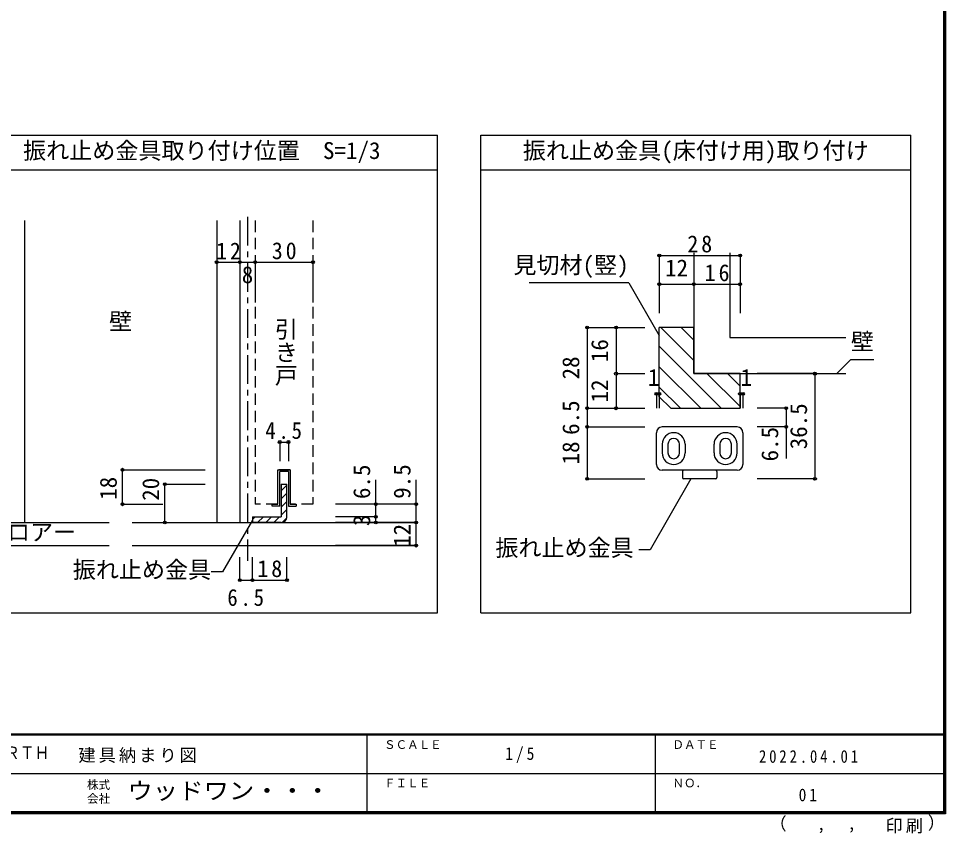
# Model space of a CAD drawing. Units: millimetres at full size, sheet at 1:5, with parts at other scales. Extents: x -973 to 977, y -718 to 696.
# Drawn here: x 173 to 977, y -718 to -11 of the extents above; entities that cross this region are included whole.
import ezdxf
from ezdxf.enums import TextEntityAlignment as Align

# ---------------------------------------------------------------- set-up
doc = ezdxf.new("R2010")
doc.units = ezdxf.units.MM
doc.header["$LTSCALE"] = 5
doc.header["$PDMODE"] = 32
doc.header["$PDSIZE"] = 2.5
doc.linetypes.add('CHAIN1', pattern=[8, 5, -1, 1, -1])
doc.linetypes.add('DASHED2', pattern=[3, 2, -1])
for name, color, linetype in [('0-A_文字', 3, 'Continuous'), ('1-3_仕上げ', 2, 'Continuous'), ('1-5_ケーシング', 3, 'Continuous'), ('1-7_金物', 7, 'Continuous'), ('1-A_文字', 7, 'Continuous'), ('1-B_寸法', 7, 'Continuous'), ('1-C_ハッチ', 4, 'Continuous'), ('2-1_通り芯', 4, 'CHAIN1'), ('2-3_仕上', 2, 'Continuous'), ('2-4_枠', 3, 'Continuous'), ('2-6_扉', 7, 'DASHED2'), ('2-7_金物', 7, 'Continuous'), ('2-A_寸法', 7, 'Continuous'), ('2-B_ﾊｯﾁ', 7, 'Continuous'), ('F-1_枠', 6, 'Continuous'), ('F-A_文字', 7, 'Continuous')]:
    doc.layers.add(name, color=color, linetype=linetype)
doc.styles.add('@ＭＳ ゴシック', font='')
doc.styles.add('ＭＳ ゴシック', font='')
doc.styles.get('@ＭＳ ゴシック').set_extended_font_data('@MS Gothic')
doc.styles.get('ＭＳ ゴシック').set_extended_font_data('MS Gothic')

msp = doc.modelspace()

# ---------------------------------------------------------------- linework, layer by layer
at = {"layer": '0-A_文字'}
for p, q in [((127.72, -112.235), (536.427, -112.235)), ((536.427, -526.5), (536.427, -112.235)), ((573.927, -112.235), (946.639, -112.235)), ((573.927, -526.5), (573.927, -112.235)), ((127.72, -142.235), (536.427, -142.235)), ((573.927, -142.235), (946.639, -142.235)), ((127.72, -526.5), (536.427, -526.5))]:
    msp.add_line(p, q, dxfattribs=at)
msp.add_lwpolyline([(573.927, -526.5), (946.639, -526.5), (946.639, -112.235)], dxfattribs=at)
at = {"layer": '1-3_仕上げ'}
for p, q in [((758.556, -214.142), (758.556, -319.003)), ((789.806, -214.142), (789.806, -287.753)), ((789.806, -287.753), (890.2, -287.753)), ((758.556, -319.003), (890.2, -319.003))]:
    msp.add_line(p, q, dxfattribs=at)
at = {"layer": '1-5_ケーシング'}
for p, q in [((798.556, -319.003), (758.556, -319.003)), ((798.556, -349.003), (798.556, -319.003)), ((738.556, -349.003), (798.556, -349.003))]:
    msp.add_line(p, q, dxfattribs=at)
for points in [[(738.556, -349.003), (728.556, -339.003), (728.556, -279.003)], [(758.556, -319.003), (758.556, -279.003), (728.556, -279.003)]]:
    msp.add_lwpolyline(points, dxfattribs=at)
at = {"layer": '1-7_金物'}
for p, q in [((796.056, -365.253), (731.056, -365.253)), ((726.056, -397.753), (726.056, -370.253)), ((801.056, -370.253), (801.056, -397.753)), ((731.056, -380.253), (731.056, -387.753)), ((736.056, -380.253), (736.056, -387.753)), ((746.056, -387.753), (746.056, -380.253)), ((751.056, -380.253), (751.056, -387.753)), ((776.056, -387.753), (776.056, -380.253)), ((781.056, -380.253), (781.056, -387.753)), ((791.056, -387.753), (791.056, -380.253)), ((796.056, -387.753), (796.056, -380.253)), ((796.056, -402.753), (731.056, -402.753)), ((748.556, -404.003), (748.556, -409.003)), ((778.556, -404.003), (778.556, -409.003)), ((777.306, -410.253), (749.806, -410.253))]:
    msp.add_line(p, q, dxfattribs=at)
for centre, radius, start, end in [((731.056, -370.253), 5, 90, 180), ((796.056, -370.253), 5, 0, 90), ((741.056, -380.253), 10, 0, 180), ((741.056, -380.253), 5, 0, 180), ((786.056, -380.253), 10, 0, 180), ((786.056, -380.253), 5, 0, 180), ((741.056, -387.753), 10, 180, 0), ((741.056, -387.753), 5, 180, 0), ((786.056, -387.753), 10, 180, 0), ((786.056, -387.753), 5, 180, 0), ((731.056, -397.753), 5, 180, 270), ((796.056, -397.753), 5, 270, 0), ((749.806, -404.003), 1.25, 90, 180), ((749.806, -409.003), 1.25, 180, 270), ((777.306, -404.003), 1.25, 0, 90), ((777.306, -409.003), 1.25, 270, 0)]:
    msp.add_arc(centre, radius, start, end, dxfattribs=at)
at = {"layer": '1-A_文字'}
for p, q in [((702.087, -240.206), (615.837, -240.206)), ((702.087, -240.206), (728.556, -286.052)), ((894.666, -306.592), (882.166, -319.092)), ((894.666, -306.592), (914.666, -306.592)), ((756.036, -410.253), (720.536, -471.741)), ((720.536, -471.741), (710.714, -471.741))]:
    msp.add_line(p, q, dxfattribs=at)
at = {"layer": '1-B_寸法', "color": 4}
for p, q in [((728.556, -216.503), (798.556, -216.503)), ((728.556, -216.503), (728.556, -241.503)), ((798.556, -216.503), (798.556, -241.503)), ((728.556, -241.503), (758.556, -241.503)), ((728.556, -241.503), (728.556, -266.503)), ((758.556, -241.503), (758.556, -266.503)), ((758.556, -241.503), (798.556, -241.503)), ((798.556, -241.503), (798.556, -266.503)), ((666.056, -279.003), (666.056, -349.003)), ((666.056, -279.003), (716.056, -279.003)), ((691.056, -279.003), (691.056, -319.003)), ((691.056, -319.003), (716.056, -319.003)), ((691.056, -319.003), (691.056, -349.003)), ((863.556, -319.003), (813.556, -319.003)), ((863.556, -319.003), (863.556, -410.253)), ((726.056, -336.503), (728.556, -336.503)), ((726.056, -336.503), (726.056, -349.003)), ((728.556, -336.503), (728.556, -349.003)), ((798.556, -336.503), (801.056, -336.503)), ((798.556, -336.503), (798.556, -349.003)), ((801.056, -336.503), (801.056, -349.003)), ((666.056, -349.003), (716.056, -349.003)), ((666.056, -349.003), (666.056, -365.253)), ((838.556, -349.003), (813.556, -349.003)), ((838.556, -349.003), (838.556, -392.637)), ((666.056, -365.253), (716.056, -365.253)), ((666.056, -365.253), (666.056, -410.253)), ((838.556, -365.253), (813.556, -365.253)), ((666.056, -410.253), (716.056, -410.253)), ((863.556, -410.253), (813.556, -410.253))]:
    msp.add_line(p, q, dxfattribs=at)
at = {"layer": '1-B_寸法'}
for p in [(728.556, -216.503), (798.556, -216.503), (728.556, -241.503), (758.556, -241.503), (798.556, -241.503), (666.056, -279.003), (691.056, -279.003), (691.056, -319.003), (863.556, -319.003), (726.056, -336.503), (728.556, -336.503), (798.556, -336.503), (801.056, -336.503), (666.056, -349.003), (691.056, -349.003), (838.556, -349.003), (666.056, -365.253), (838.556, -365.253), (666.056, -410.253), (863.556, -410.253)]:
    msp.add_point(p, dxfattribs=at)
at = {"layer": '1-C_ハッチ'}
for p, q in [((758.556, -307.631), (729.928, -279.003)), ((758.556, -289.953), (747.606, -279.003)), ((782.25, -349.003), (728.556, -295.309)), ((764.573, -349.003), (728.556, -312.986)), ((798.556, -347.631), (769.928, -319.003)), ((798.556, -329.953), (787.606, -319.003)), ((746.895, -349.003), (728.556, -330.664))]:
    msp.add_line(p, q, dxfattribs=at)
at = {"layer": '2-1_通り芯'}
msp.add_line((371.625, -182.957), (371.625, -481.378), dxfattribs=at)
at = {"layer": '2-3_仕上'}
for p, q in [((139.377, -448.147), (251.625, -448.147)), ((271.625, -448.147), (517.86, -448.147)), ((139.377, -468.147), (251.625, -468.147)), ((271.625, -468.147), (517.86, -468.147))]:
    msp.add_line(p, q, dxfattribs=at)
at = {"layer": '2-4_枠'}
for p, q in [((178.292, -186.157), (178.292, -448.147)), ((344.958, -186.157), (344.958, -448.147)), ((364.958, -186.157), (364.958, -448.147))]:
    msp.add_line(p, q, dxfattribs=at)
at = {"layer": '2-6_扉'}
for p, q in [((378.292, -186.157), (378.292, -432.313)), ((428.292, -186.157), (428.292, -432.313)), ((397.875, -432.313), (397.875, -402.313)), ((408.708, -402.313), (397.875, -402.313)), ((408.708, -402.313), (408.708, -432.313)), ((397.875, -432.313), (378.292, -432.313)), ((428.292, -432.313), (408.709, -432.313))]:
    msp.add_line(p, q, dxfattribs=at)
at = {"layer": '2-7_金物'}
for p, q in [((397.875, -432.313), (397.875, -402.313)), ((397.875, -402.313), (408.709, -402.313)), ((399.542, -433.98), (399.542, -403.98)), ((407.042, -403.98), (399.542, -403.98)), ((407.042, -403.98), (407.042, -433.98)), ((408.709, -402.313), (408.709, -432.313)), ((392.875, -432.313), (397.875, -432.313)), ((392.875, -433.98), (392.875, -432.313)), ((408.709, -432.313), (413.709, -432.313)), ((413.709, -432.313), (413.709, -433.98)), ((399.542, -433.98), (392.875, -433.98)), ((407.042, -433.98), (413.709, -433.98))]:
    msp.add_line(p, q, dxfattribs=at)
at = {"layer": '2-7_金物', "color": 3}
for p, q in [((400.792, -414.813), (400.792, -443.147)), ((400.792, -414.813), (405.792, -414.813)), ((405.792, -443.147), (405.792, -414.813)), ((375.792, -443.147), (400.792, -443.147)), ((375.792, -443.147), (375.792, -448.147)), ((400.792, -448.147), (375.792, -448.147))]:
    msp.add_line(p, q, dxfattribs=at)
at = {"layer": '2-7_金物', "color": 4}
for p, q in [((400.792, -420.617), (405.792, -415.617)), ((400.792, -427.689), (405.792, -422.689)), ((400.792, -434.76), (405.792, -429.76)), ((400.792, -441.831), (405.792, -436.831)), ((375.792, -445.617), (378.263, -443.147)), ((380.334, -448.147), (385.334, -443.147)), ((387.405, -448.147), (392.405, -443.147)), ((394.476, -448.147), (399.476, -443.147)), ((401.615, -448.079), (405.725, -443.968))]:
    msp.add_line(p, q, dxfattribs=at)
at = {"layer": '2-7_金物', "color": 3}
msp.add_arc((400.792, -443.147), 5, 270, 0, dxfattribs=at)
at = {"layer": '2-A_寸法'}
msp.add_lwpolyline([(375.792, -446.006), (349.956, -490.756), (340.133, -490.756)], dxfattribs=at)
at = {"layer": '2-B_ﾊｯﾁ', "color": 4}
for p, q in [((178.292, -222.413), (178.292, -257.413)), ((344.958, -222.413), (344.958, -257.413)), ((344.958, -222.413), (364.958, -222.413)), ((364.958, -222.413), (364.958, -257.413)), ((364.958, -222.413), (378.292, -222.413)), ((378.292, -222.413), (378.292, -257.413)), ((378.292, -222.413), (428.292, -222.413)), ((428.292, -222.413), (428.292, -257.413)), ((399.542, -378.297), (407.042, -378.297)), ((399.542, -378.297), (399.542, -394.963)), ((407.042, -378.297), (407.042, -394.963)), ((263.201, -402.313), (334.958, -402.313)), ((263.201, -432.313), (263.201, -402.313)), ((299.958, -414.813), (334.958, -414.813)), ((299.958, -448.147), (299.958, -414.813)), ((482.86, -443.147), (482.86, -411.085)), ((517.86, -448.147), (517.86, -411.085)), ((263.201, -432.313), (298.201, -432.313)), ((517.86, -432.313), (447.86, -432.313)), ((299.958, -448.147), (334.958, -448.147)), ((482.86, -443.147), (447.86, -443.147)), ((517.86, -448.147), (447.86, -448.147)), ((482.86, -448.147), (482.86, -443.147)), ((517.86, -468.147), (517.86, -448.147)), ((517.86, -468.147), (447.86, -468.147)), ((364.958, -498.147), (364.958, -478.147)), ((375.792, -498.147), (375.792, -478.147)), ((405.792, -498.147), (405.792, -478.147)), ((364.958, -498.147), (375.792, -498.147)), ((375.792, -498.147), (405.792, -498.147))]:
    msp.add_line(p, q, dxfattribs=at)
at = {"layer": '2-B_ﾊｯﾁ'}
for p in [(344.958, -222.413), (364.958, -222.413), (378.292, -222.413), (428.292, -222.413), (399.542, -378.297), (407.042, -378.297), (263.201, -402.313), (299.958, -414.813), (263.201, -432.313), (482.86, -432.313), (517.86, -432.313), (482.86, -443.147), (299.958, -448.147), (482.86, -448.147), (517.86, -448.147), (517.86, -468.147), (364.958, -498.147), (375.792, -498.147), (405.792, -498.147)]:
    msp.add_point(p, dxfattribs=at)
at = {"layer": 'F-1_枠'}
for p, q in [((974.986, 695.833), (974.986, -700.833)), ((975.82, 695.833), (975.82, -700.833)), ((976.653, 695.833), (976.653, -700.833)), ((976.653, -631.667), (-973.347, -631.667)), ((976.653, -632.5), (-973.347, -632.5)), ((474.986, -632.5), (474.986, -699.167)), ((724.986, -632.5), (724.986, -699.167)), ((1.653, -665.833), (974.986, -665.834)), ((976.653, -699.167), (-973.347, -699.167)), ((976.653, -700), (-973.347, -700)), ((976.653, -700.833), (-973.347, -700.833))]:
    msp.add_line(p, q, dxfattribs=at)

# ---------------------------------------------------------------- texts
at = {"layer": '0-A_文字', "color": 7, "style": 'ＭＳ ゴシック'}
for s, p in [('振れ止め金具取り付け位置\u3000S=1/3', (177.074, -137.235)), ('振れ止め金具(床付け用)取り付け', (610.283, -137.235))]:
    msp.add_text(s, height=14.66, dxfattribs=at).set_placement(p, align=Align.BOTTOM_LEFT)
at = {"layer": '1-A_文字', "style": 'ＭＳ ゴシック'}
for s, p in [('見切材(竪)', (602.087, -236.456)), ('壁', (894.666, -302.842)), ('振れ止め金具', (586.451, -481.741))]:
    msp.add_text(s, height=14.66, dxfattribs=at).set_placement(p, align=Align.BOTTOM_LEFT)
at = {"layer": '1-B_寸法', "style": 'ＭＳ ゴシック'}
for s, p in [('12', (733.556, -239.003)), ('1', (718.687, -334.003)), ('1', (798.957, -334.003))]:
    msp.add_text(s, height=14.66, dxfattribs=at).set_placement(p, align=Align.BOTTOM_LEFT)
for s, p in [('16', (688.556, -309.003)), ('28', (663.556, -324.003)), ('12', (688.556, -344.003)), ('6.5', (663.556, -372.128)), ('36.5', (861.056, -384.628)), ('6.5', (836.056, -395.137)), ('18', (663.556, -397.753))]:
    msp.add_text(s, height=14.66, rotation=90, dxfattribs=at).set_placement(p, align=Align.BOTTOM_LEFT)
at = {"layer": '1-B_寸法', "char_height": 14.66, "attachment_point": 7, "style": 'ＭＳ ゴシック'}
for s, insert in [('\\T1.27;\\W0.95;28', (752.931, -214.003)), ('\\T1.27;\\W0.95;16', (767.931, -239.003))]:
    msp.add_mtext(s, dxfattribs=dict(at, insert=insert))
at = {"layer": '2-A_寸法', "style": 'ＭＳ ゴシック'}
for s, p in [('壁', (251.625, -285.355)), ('フロアー', (143.103, -468.147)), ('振れ止め金具', (220.133, -500.756))]:
    msp.add_text(s, height=14.66, dxfattribs=at).set_placement(p, align=Align.BOTTOM_LEFT)
at = {"layer": '2-A_寸法', "style": '@ＭＳ ゴシック'}
msp.add_text('引き戸', height=14.66, rotation=270, dxfattribs=at).set_placement((393.292, -270.355), align=Align.BOTTOM_LEFT)
at = {"layer": '2-B_ﾊｯﾁ', "style": 'ＭＳ ゴシック'}
msp.add_text('8', height=14.66, dxfattribs=at).set_placement((366.625, -244.913), align=Align.BOTTOM_LEFT)
for s, p in [('6.5', (482.304, -427.751)), ('9.5', (517.304, -427.512)), ('18', (262.645, -428.425)), ('20', (299.403, -429.288)), ('3', (482.304, -451.202)), ('12', (517.304, -469.258))]:
    msp.add_text(s, height=14.66, rotation=90, dxfattribs=at).set_placement(p, align=Align.BOTTOM_LEFT)
at = {"layer": '2-B_ﾊｯﾁ', "char_height": 14.66, "attachment_point": 7, "style": 'ＭＳ ゴシック'}
for s, insert in [('\\T1.27;\\W0.95;12', (344.333, -219.913)), ('\\T1.27;\\W0.95;30', (392.667, -219.913)), ('\\T1.27;\\W0.9;4.5', (387.042, -375.797)), ('\\T1.27;\\W0.95;18', (380.167, -495.647)), ('\\T1.27;\\W0.9;6.5', (354.125, -520.647))]:
    msp.add_mtext(s, dxfattribs=dict(at, insert=insert))
at = {"layer": 'F-A_文字', "style": 'ＭＳ ゴシック'}
for s, height, width, p in [('ＰＩＮＯＥＡＲＴＨ', 11, 0.85, (84.986, -656.667)), ('ウッドワン・・・', 14.66, 1.1, (267.486, -692.5))]:
    msp.add_text(s, height=height, dxfattribs=dict(at, width=width)).set_placement(p, align=Align.BOTTOM_LEFT)
for s, height, p in [('ＳＣＡＬＥ', 7.331, (489.986, -646.667)), ('ＤＡＴＥ', 7.331, (739.986, -646.667)), ('株式', 7.331, (232.486, -681.5)), ('ＦＩＬＥ', 7.331, (489.986, -680)), ('ＮＯ．', 7.331, (739.986, -680.001)), ('会社', 7.331, (232.486, -693.5)), ('（', 11, (823.992, -718.052)), ('）', 11, (961.387, -717.355)), (',', 11, (865.199, -718.052)), (',', 11, (891.686, -717.588))]:
    msp.add_text(s, height=height, dxfattribs=at).set_placement(p, align=Align.BOTTOM_LEFT)
at = {"layer": 'F-A_文字', "char_height": 11, "attachment_point": 7, "style": 'ＭＳ ゴシック'}
for s, insert in [('\\T1.17;建具納まり図', (224.986, -656.667)), ('\\T1.38;\\W0.9;1/5', (594.986, -656.667)), ('\\T1.39;\\W0.85;2022.04.01', (814.986, -656.667)), ('\\T1.36;\\W0.9;01', (849.361, -690.001)), ('\\T1.17;印刷', (924.678, -717.82))]:
    msp.add_mtext(s, dxfattribs=dict(at, insert=insert))

doc.saveas('drawing.dxf')
